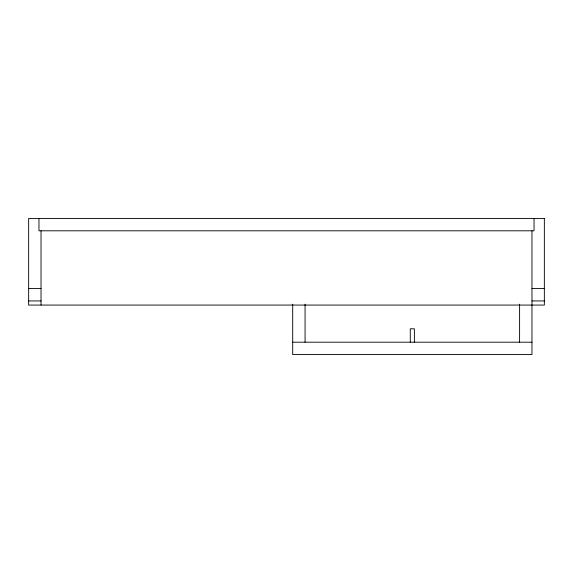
<?xml version="1.0" encoding="UTF-8"?>
<svg xmlns="http://www.w3.org/2000/svg" width="573" height="573" viewBox="0 0 573 573"><rect width="100%" height="100%" fill="white"/><g stroke="black" fill="none" stroke-linecap="round" stroke-linejoin="round"><path stroke-width="0.86" d="M28.65 288.563L41.027 288.563M531.973 288.563L544.35 288.563M28.65 300.94L41.027 300.94M531.973 300.94L544.35 300.94M292.688 342.196L531.973 342.196M534.036 218.428L534.036 230.804L38.964 230.804L38.964 218.428M531.973 230.804L531.973 354.572L292.688 354.572L292.688 304.184M519.596 304.184L519.596 342.196M414.379 342.124L414.379 328.787L410.282 328.787L410.282 342.124M305.065 304.184L305.065 342.196M41.027 230.804L41.027 305.065M544.35 218.428L28.65 218.428L28.65 305.065L544.35 305.065L544.35 218.428"/></g></svg>
